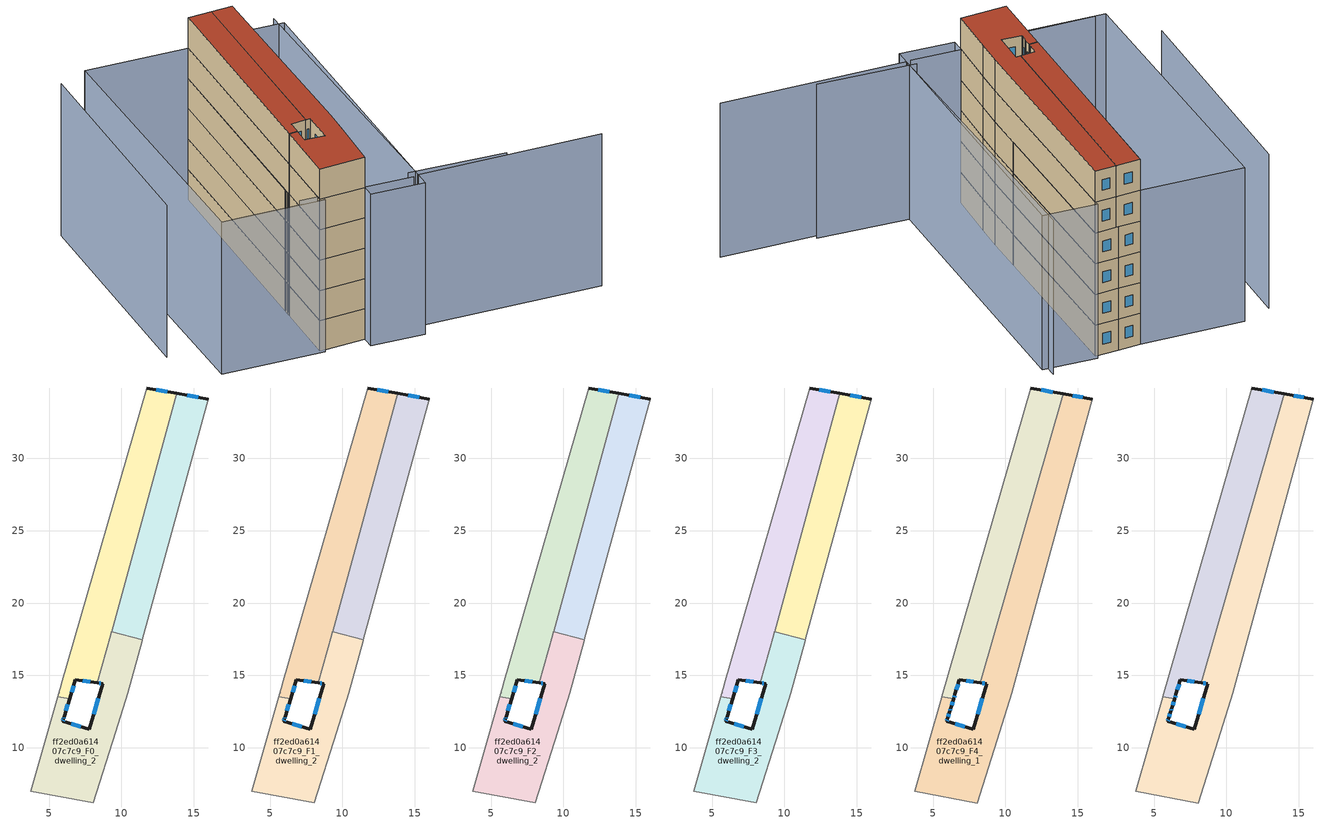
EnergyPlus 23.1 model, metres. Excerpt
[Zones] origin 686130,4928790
ff2ed0a61407c7c9_F0_dwelling_0
 floor ground (EU_floor_Construction): 13.83,34.49 8.34,14.48 6.82,14.7 6.42,13.4 5.6,13.51 5.67,13.76 5.68,13.8 5.71,13.89 5.8,14.2 5.85,14.39 11.74,34.87 z0
 wall outside (EU_wall_Construction): 13.83,34.49 11.74,34.87 / 6.42,13.4 6.82,14.7 8.34,14.48 z0:3
 wall adiabatic (EU_wall_Construction): 11.74,34.87 5.85,14.39 5.8,14.2 5.71,13.89 5.68,13.8 5.67,13.76 5.6,13.51 z0:3
 wall to ff2ed0a61407c7c9_F0_dwelling_2 (EU_wall_Construction): 5.6,13.51 6.42,13.4 / 8.34,14.48 9.25,17.79 9.3,17.99 9.32,18.03 z0:3
 wall to ff2ed0a61407c7c9_F0_dwelling_1 (EU_wall_Construction): 9.32,18.03 13.83,34.49 z0:3
 window (EU_Window_Construction): 13.15,34.61 12.42,34.74 / 7.32,14.63 7.85,14.55 / 6.55,13.82 6.69,14.28 z0.98:2.02
ff2ed0a61407c7c9_F0_dwelling_1
 floor ground (EU_floor_Construction): 16,34.09 11.44,17.45 9.32,18.03 13.83,34.49 z0
 wall outside (EU_wall_Construction): 16,34.09 13.83,34.49 z0:3
 wall adiabatic (EU_wall_Construction): 11.44,17.45 16,34.09 z0:3
 wall to ff2ed0a61407c7c9_F0_dwelling_2 (EU_wall_Construction): 9.32,18.03 11.44,17.45 z0:3
 window (EU_Window_Construction): 15.29,34.22 14.54,34.36 z0.98:2.02
ff2ed0a61407c7c9_F0_dwelling_2
 floor ground (EU_floor_Construction): 11.44,17.45 11.42,17.4 10.42,13.75 9.61,11.12 8.05,6.18 3.73,7 5.6,13.51 6.42,13.4 6.03,12.14 5.97,11.96 5.93,11.82 7.78,11.29 8.7,14.43 8.34,14.48 9.25,17.79 9.3,17.99 9.32,18.03 z0
 wall outside (EU_wall_Construction): 8.34,14.48 8.7,14.43 7.78,11.29 5.93,11.82 5.97,11.96 6.03,12.14 6.42,13.4 z0:3
 wall adiabatic (EU_wall_Construction): 5.6,13.51 3.73,7 8.05,6.18 9.61,11.12 10.42,13.75 11.42,17.4 11.44,17.45 z0:3
 window (EU_Window_Construction): 5.99,12.02 6.01,12.08 / 5.95,11.87 5.96,11.92 / 7.18,11.46 6.53,11.65 / 8.4,13.41 8.08,12.31 / 8.46,14.47 8.58,14.45 / 6.16,12.55 6.29,12.99 z0.98:2.02
ff2ed0a61407c7c9_F1_dwelling_0
 floor to ff2ed0a61407c7c9_F0_dwelling_0 (EU_floor_Construction): 13.83,34.49 8.34,14.48 6.82,14.7 6.42,13.4 5.6,13.51 5.67,13.76 5.68,13.8 5.71,13.89 5.8,14.2 5.85,14.39 11.74,34.87 z3
 wall outside (EU_wall_Construction): 13.83,34.49 11.74,34.87 / 6.42,13.4 6.82,14.7 8.34,14.48 z3:6
 wall adiabatic (EU_wall_Construction): 11.74,34.87 5.85,14.39 5.8,14.2 5.71,13.89 5.68,13.8 5.67,13.76 5.6,13.51 z3:6
 wall to ff2ed0a61407c7c9_F1_dwelling_2 (EU_wall_Construction): 5.6,13.51 6.42,13.4 / 8.34,14.48 9.25,17.79 9.3,17.99 9.32,18.03 z3:6
 wall to ff2ed0a61407c7c9_F1_dwelling_1 (EU_wall_Construction): 9.32,18.03 13.83,34.49 z3:6
 window (EU_Window_Construction): 13.15,34.61 12.42,34.74 / 7.32,14.63 7.85,14.55 / 6.55,13.82 6.69,14.28 z3.98:5.02
ff2ed0a61407c7c9_F1_dwelling_1
 floor to ff2ed0a61407c7c9_F0_dwelling_1 (EU_floor_Construction): 16,34.09 11.44,17.45 9.32,18.03 13.83,34.49 z3
 wall outside (EU_wall_Construction): 16,34.09 13.83,34.49 z3:6
 wall adiabatic (EU_wall_Construction): 11.44,17.45 16,34.09 z3:6
 wall to ff2ed0a61407c7c9_F1_dwelling_2 (EU_wall_Construction): 9.32,18.03 11.44,17.45 z3:6
 window (EU_Window_Construction): 15.29,34.22 14.54,34.36 z3.98:5.02
ff2ed0a61407c7c9_F1_dwelling_2
 floor to ff2ed0a61407c7c9_F0_dwelling_2 (EU_floor_Construction): 11.44,17.45 11.42,17.4 10.42,13.75 9.61,11.12 8.05,6.18 3.73,7 5.6,13.51 6.42,13.4 6.03,12.14 5.97,11.96 5.93,11.82 7.78,11.29 8.7,14.43 8.34,14.48 9.25,17.79 9.3,17.99 9.32,18.03 z3
 wall outside (EU_wall_Construction): 8.34,14.48 8.7,14.43 7.78,11.29 5.93,11.82 5.97,11.96 6.03,12.14 6.42,13.4 z3:6
 wall adiabatic (EU_wall_Construction): 5.6,13.51 3.73,7 8.05,6.18 9.61,11.12 10.42,13.75 11.42,17.4 11.44,17.45 z3:6
 window (EU_Window_Construction): 5.99,12.02 6.01,12.08 / 5.95,11.87 5.96,11.92 / 7.18,11.46 6.53,11.65 / 8.4,13.41 8.08,12.31 / 8.46,14.47 8.58,14.45 / 6.16,12.55 6.29,12.99 z3.98:5.02
ff2ed0a61407c7c9_F2_dwelling_0
 floor to ff2ed0a61407c7c9_F1_dwelling_0 (EU_floor_Construction): 13.83,34.49 8.34,14.48 6.82,14.7 6.42,13.4 5.6,13.51 5.67,13.76 5.68,13.8 5.71,13.89 5.8,14.2 5.85,14.39 11.74,34.87 z6
 wall outside (EU_wall_Construction): 13.83,34.49 11.74,34.87 / 6.42,13.4 6.82,14.7 8.34,14.48 z6:9
 wall adiabatic (EU_wall_Construction): 11.74,34.87 5.85,14.39 5.8,14.2 5.71,13.89 5.68,13.8 5.67,13.76 5.6,13.51 z6:9
 wall to ff2ed0a61407c7c9_F2_dwelling_2 (EU_wall_Construction): 5.6,13.51 6.42,13.4 / 8.34,14.48 9.25,17.79 9.3,17.99 9.32,18.03 z6:9
 wall to ff2ed0a61407c7c9_F2_dwelling_1 (EU_wall_Construction): 9.32,18.03 13.83,34.49 z6:9
 window (EU_Window_Construction): 13.15,34.61 12.42,34.74 / 7.32,14.63 7.85,14.55 / 6.55,13.82 6.69,14.28 z6.98:8.02
ff2ed0a61407c7c9_F2_dwelling_1
 floor to ff2ed0a61407c7c9_F1_dwelling_1 (EU_floor_Construction): 16,34.09 11.44,17.45 9.32,18.03 13.83,34.49 z6
 wall outside (EU_wall_Construction): 16,34.09 13.83,34.49 z6:9
 wall adiabatic (EU_wall_Construction): 11.44,17.45 16,34.09 z6:9
 wall to ff2ed0a61407c7c9_F2_dwelling_2 (EU_wall_Construction): 9.32,18.03 11.44,17.45 z6:9
 window (EU_Window_Construction): 15.29,34.22 14.54,34.36 z6.98:8.02
ff2ed0a61407c7c9_F2_dwelling_2
 floor to ff2ed0a61407c7c9_F1_dwelling_2 (EU_floor_Construction): 11.44,17.45 11.42,17.4 10.42,13.75 9.61,11.12 8.05,6.18 3.73,7 5.6,13.51 6.42,13.4 6.03,12.14 5.97,11.96 5.93,11.82 7.78,11.29 8.7,14.43 8.34,14.48 9.25,17.79 9.3,17.99 9.32,18.03 z6
 wall outside (EU_wall_Construction): 8.34,14.48 8.7,14.43 7.78,11.29 5.93,11.82 5.97,11.96 6.03,12.14 6.42,13.4 z6:9
 wall adiabatic (EU_wall_Construction): 5.6,13.51 3.73,7 8.05,6.18 9.61,11.12 10.42,13.75 11.42,17.4 11.44,17.45 z6:9
 window (EU_Window_Construction): 5.99,12.02 6.01,12.08 / 5.95,11.87 5.96,11.92 / 7.18,11.46 6.53,11.65 / 8.4,13.41 8.08,12.31 / 8.46,14.47 8.58,14.45 / 6.16,12.55 6.29,12.99 z6.98:8.02
ff2ed0a61407c7c9_F3_dwelling_0
 floor to ff2ed0a61407c7c9_F2_dwelling_0 (EU_floor_Construction): 13.83,34.49 8.34,14.48 6.82,14.7 6.42,13.4 5.6,13.51 5.67,13.76 5.68,13.8 5.71,13.89 5.8,14.2 5.85,14.39 11.74,34.87 z9
 wall outside (EU_wall_Construction): 13.83,34.49 11.74,34.87 / 6.42,13.4 6.82,14.7 8.34,14.48 z9:12
 wall adiabatic (EU_wall_Construction): 11.74,34.87 5.85,14.39 5.8,14.2 5.71,13.89 5.68,13.8 5.67,13.76 5.6,13.51 z9:12
 wall to ff2ed0a61407c7c9_F3_dwelling_2 (EU_wall_Construction): 5.6,13.51 6.42,13.4 / 8.34,14.48 9.25,17.79 9.3,17.99 9.32,18.03 z9:12
 wall to ff2ed0a61407c7c9_F3_dwelling_1 (EU_wall_Construction): 9.32,18.03 13.83,34.49 z9:12
 window (EU_Window_Construction): 13.15,34.61 12.42,34.74 / 7.32,14.63 7.85,14.55 / 6.55,13.82 6.69,14.28 z9.98:11.02
ff2ed0a61407c7c9_F3_dwelling_1
 floor to ff2ed0a61407c7c9_F2_dwelling_1 (EU_floor_Construction): 16,34.09 11.44,17.45 9.32,18.03 13.83,34.49 z9
 wall outside (EU_wall_Construction): 16,34.09 13.83,34.49 z9:12
 wall adiabatic (EU_wall_Construction): 11.44,17.45 16,34.09 z9:12
 wall to ff2ed0a61407c7c9_F3_dwelling_2 (EU_wall_Construction): 9.32,18.03 11.44,17.45 z9:12
 window (EU_Window_Construction): 15.29,34.22 14.54,34.36 z9.98:11.02
ff2ed0a61407c7c9_F3_dwelling_2
 floor to ff2ed0a61407c7c9_F2_dwelling_2 (EU_floor_Construction): 11.44,17.45 11.42,17.4 10.42,13.75 9.61,11.12 8.05,6.18 3.73,7 5.6,13.51 6.42,13.4 6.03,12.14 5.97,11.96 5.93,11.82 7.78,11.29 8.7,14.43 8.34,14.48 9.25,17.79 9.3,17.99 9.32,18.03 z9
 wall outside (EU_wall_Construction): 8.34,14.48 8.7,14.43 7.78,11.29 5.93,11.82 5.97,11.96 6.03,12.14 6.42,13.4 z9:12
 wall adiabatic (EU_wall_Construction): 5.6,13.51 3.73,7 8.05,6.18 9.61,11.12 10.42,13.75 11.42,17.4 11.44,17.45 z9:12
 window (EU_Window_Construction): 5.99,12.02 6.01,12.08 / 5.95,11.87 5.96,11.92 / 7.18,11.46 6.53,11.65 / 8.4,13.41 8.08,12.31 / 8.46,14.47 8.58,14.45 / 6.16,12.55 6.29,12.99 z9.98:11.02
ff2ed0a61407c7c9_F4_dwelling_0
 floor to ff2ed0a61407c7c9_F3_dwelling_0 (EU_floor_Construction): 13.83,34.48 10.25,21.42 8.25,14.5 6.82,14.7 6.42,13.4 5.89,13.47 5.6,13.51 5.8,14.2 5.8,14.22 11.74,34.86 z12
 floor to ff2ed0a61407c7c9_F3_dwelling_1 (EU_floor_Construction): 13.99,34.46 10.25,21.43 13.83,34.48 z12
 wall outside (EU_wall_Construction): 13.99,34.46 11.74,34.86 / 6.42,13.39 6.51,13.68 6.82,14.7 8.25,14.5 z12:15
 wall adiabatic (EU_wall_Construction): 11.74,34.86 5.6,13.51 z12:15
 wall to ff2ed0a61407c7c9_F4_dwelling_1 (EU_wall_Construction): 8.25,14.5 13.99,34.46 / 5.6,13.51 6.42,13.39 z12:15
 window (EU_Window_Construction): 13.26,34.59 12.47,34.73 / 7.29,14.63 7.79,14.56 / 6.61,14.02 6.72,14.37 / 6.45,13.49 6.48,13.59 z12.98:14.02
ff2ed0a61407c7c9_F4_dwelling_1
 floor to ff2ed0a61407c7c9_F3_dwelling_1 (EU_floor_Construction): 16,34.09 11.44,17.45 9.32,18.03 10.25,21.43 13.99,34.46 z12
 floor to ff2ed0a61407c7c9_F3_dwelling_2 (EU_floor_Construction): 11.44,17.45 11.42,17.4 10.42,13.75 9.61,11.12 8.05,6.18 3.73,7 5.6,13.51 5.89,13.47 6.42,13.4 6.03,12.15 5.97,11.96 5.93,11.82 7.78,11.29 8.7,14.43 8.34,14.48 9.25,17.79 9.3,17.99 9.32,18.03 z12
 floor to ff2ed0a61407c7c9_F3_dwelling_0 (EU_floor_Construction): 10.25,21.42 9.31,18.02 9.3,17.99 9.25,17.79 8.34,14.48 8.25,14.5 z12
 wall outside (EU_wall_Construction): 8.25,14.5 8.7,14.43 7.78,11.29 5.93,11.82 5.97,11.96 6.15,12.54 6.21,12.71 6.42,13.39 / 16,34.09 13.99,34.46 z12:15
 wall adiabatic (EU_wall_Construction): 5.6,13.51 5.59,13.5 3.73,7 8.05,6.18 9.61,11.12 10.42,13.75 16,34.09 z12:15
 window (EU_Window_Construction): 6.28,12.94 6.35,13.17 / 6.17,12.6 6.19,12.66 / 6.03,12.15 6.1,12.35 / 5.95,11.87 5.96,11.92 / 7.18,11.46 6.53,11.65 / 8.4,13.41 8.08,12.31 / 8.4,14.47 8.56,14.45 / 15.35,34.21 14.65,34.34 z12.98:14.02
ff2ed0a61407c7c9_F5_dwelling_0
 floor to ff2ed0a61407c7c9_F4_dwelling_0 (EU_floor_Construction): 13.99,34.46 8.25,14.5 6.82,14.7 6.51,13.68 6.42,13.39 5.6,13.51 11.74,34.86 z15
 wall outside (EU_wall_Construction): 13.99,34.46 11.74,34.86 / 6.42,13.39 6.51,13.68 6.82,14.7 8.25,14.5 z15:18
 wall adiabatic (EU_wall_Construction): 11.74,34.86 5.6,13.51 z15:18
 wall to ff2ed0a61407c7c9_F5_dwelling_1 (EU_wall_Construction): 8.25,14.5 13.99,34.46 / 5.6,13.51 6.42,13.39 z15:18
 window (EU_Window_Construction): 13.26,34.59 12.47,34.73 / 7.29,14.63 7.79,14.56 / 6.61,14.02 6.72,14.37 / 6.45,13.49 6.48,13.59 z15.98:17.02
 roof outside (EU_roof_Construction): 8.25,14.5 13.99,34.46 11.74,34.86 5.6,13.51 6.42,13.39 6.51,13.68 6.82,14.7 z18
ff2ed0a61407c7c9_F5_dwelling_1
 floor to ff2ed0a61407c7c9_F4_dwelling_1 (EU_floor_Construction): 16,34.09 10.42,13.75 9.61,11.12 8.05,6.18 3.73,7 5.59,13.5 5.6,13.51 6.42,13.39 6.21,12.71 6.15,12.54 5.97,11.96 5.93,11.82 7.78,11.29 8.7,14.43 8.25,14.5 13.99,34.46 z15
 wall outside (EU_wall_Construction): 8.25,14.5 8.7,14.43 7.78,11.29 5.93,11.82 5.97,11.96 6.15,12.54 6.21,12.71 6.42,13.39 / 16,34.09 13.99,34.46 z15:18
 wall adiabatic (EU_wall_Construction): 5.6,13.51 5.59,13.5 3.73,7 8.05,6.18 9.61,11.12 10.42,13.75 16,34.09 z15:18
 window (EU_Window_Construction): 6.28,12.94 6.35,13.17 / 6.17,12.6 6.19,12.66 / 6.03,12.15 6.1,12.35 / 5.95,11.87 5.96,11.92 / 7.18,11.46 6.53,11.65 / 8.4,13.41 8.08,12.31 / 8.4,14.47 8.56,14.45 / 15.35,34.21 14.65,34.34 z15.98:17.02
 roof outside (EU_roof_Construction): 8.05,6.18 9.61,11.12 10.42,13.75 16,34.09 13.99,34.46 8.25,14.5 8.7,14.43 7.78,11.29 5.93,11.82 5.97,11.96 6.15,12.54 6.21,12.71 6.42,13.39 5.6,13.51 5.59,13.5 3.73,7 z18
shading: -4.4,9.01 2.08,7.27 / 12.6,5.83 21.44,3.22 / 2.24,7.94 12.55,5.02 / 29.86,0.63 13.06,5.04 / 13.06,5.04 20.73,34.23 / -0.71,36.89 -7.18,14.55 / 7.71,4.97 16.07,34.48 / 16.07,34.48 20.99,33.09 / 20.99,33.09 12.64,3.58 / 12.64,3.58 7.71,4.97 / -5.37,9.22 2.33,37.43 / 2.33,37.43 11.74,34.86 / 11.74,34.86 4.04,6.65 / 4.04,6.65 -5.37,9.22 z0:15
[Building]
EU S2 Campaign: North Axis=0; Terrain=City; Solar Distribution=FullExterior
[Site:Location]
Bologna: Latitude=44.5; Longitude=11.25; Time Zone=1; Elevation=37
[SizingPeriod:WeatherFileDays]
AnnualSizingPeriod: Begin Month=1; Begin Day of Month=1; End Month=12; End Day of Month=31; Day of Week for Start Day=Monday; Use Weather File Daylight Saving Period=No; Use Weather File Rain and Snow Indicators=No
[MATERIAL]
EU_InternalMass_Material: Roughness=MediumRough; Thickness=0.1; Conductivity=1; Density=1800; Specific Heat=900; Thermal Absorptance=0.9; Solar Absorptance=0.7; Visible Absorptance=0.7
[MATERIAL:NOMASS] Roughness=MediumRough; Thermal Absorptance=0.9; Solar Absorptance=0.7; Visible Absorptance=0.7
Name | Thermal Resistance
EU_wall_NoMass | 0.905828
EU_roof_NoMass | 0.37593
EU_floor_NoMass | 0.67114
[WINDOWMATERIAL:SIMPLEGLAZINGSYSTEM]
EU_Window_SimpleGlazing: UFactor=4.52486; Solar Heat Gain Coefficient=0.85; Visible Transmittance=0.85
[CONSTRUCTION]
EU_wall_Construction: EU_wall_NoMass
EU_roof_Construction: EU_roof_NoMass
EU_floor_Construction: EU_floor_NoMass
EU_InternalMass_Construction: EU_InternalMass_Material
EU_Window_Construction: EU_Window_SimpleGlazing
[ZONE] Type=1; Multiplier=1; Ceiling Height=autocalculate; Floor Area=autocalculate; Part of Total Floor Area=Yes
Name | Volume
ff2ed0a61407c7c9_F0_dwelling_0; ff2ed0a61407c7c9_F1_dwelling_0; ff2ed0a61407c7c9_F2_dwelling_0; ff2ed0a61407c7c9_F3_dwelling_0 | 143.391
ff2ed0a61407c7c9_F4_dwelling_0; ff2ed0a61407c7c9_F5_dwelling_0 | 145.771
ff2ed0a61407c7c9_F0_dwelling_1; ff2ed0a61407c7c9_F1_dwelling_1; ff2ed0a61407c7c9_F2_dwelling_1; ff2ed0a61407c7c9_F3_dwelling_1 | 113.161
ff2ed0a61407c7c9_F4_dwelling_1; ff2ed0a61407c7c9_F5_dwelling_1 | 223.762
ff2ed0a61407c7c9_F0_dwelling_2; ff2ed0a61407c7c9_F1_dwelling_2; ff2ed0a61407c7c9_F2_dwelling_2; ff2ed0a61407c7c9_F3_dwelling_2 | 112.98
[INTERNALMASS] Construction=EU_InternalMass_Construction
Name | Zone or ZoneList | Surface Area
ff2ed0a61407c7c9_F0_dwelling_0_EU_InternalMass | ff2ed0a61407c7c9_F0_dwelling_0 | 47.7937
ff2ed0a61407c7c9_F0_dwelling_1_EU_InternalMass | ff2ed0a61407c7c9_F0_dwelling_1 | 37.7293
ff2ed0a61407c7c9_F0_dwelling_2_EU_InternalMass | ff2ed0a61407c7c9_F0_dwelling_2 | 37.6592
ff2ed0a61407c7c9_F1_dwelling_0_EU_InternalMass | ff2ed0a61407c7c9_F1_dwelling_0 | 47.7937
ff2ed0a61407c7c9_F1_dwelling_1_EU_InternalMass | ff2ed0a61407c7c9_F1_dwelling_1 | 37.7293
ff2ed0a61407c7c9_F1_dwelling_2_EU_InternalMass | ff2ed0a61407c7c9_F1_dwelling_2 | 37.6592
ff2ed0a61407c7c9_F2_dwelling_0_EU_InternalMass | ff2ed0a61407c7c9_F2_dwelling_0 | 47.7937
ff2ed0a61407c7c9_F2_dwelling_1_EU_InternalMass | ff2ed0a61407c7c9_F2_dwelling_1 | 37.7293
ff2ed0a61407c7c9_F2_dwelling_2_EU_InternalMass | ff2ed0a61407c7c9_F2_dwelling_2 | 37.6592
ff2ed0a61407c7c9_F3_dwelling_0_EU_InternalMass | ff2ed0a61407c7c9_F3_dwelling_0 | 47.7937
ff2ed0a61407c7c9_F3_dwelling_1_EU_InternalMass | ff2ed0a61407c7c9_F3_dwelling_1 | 37.7293
ff2ed0a61407c7c9_F3_dwelling_2_EU_InternalMass | ff2ed0a61407c7c9_F3_dwelling_2 | 37.6592
ff2ed0a61407c7c9_F4_dwelling_0_EU_InternalMass | ff2ed0a61407c7c9_F4_dwelling_0 | 48.5911
ff2ed0a61407c7c9_F4_dwelling_1_EU_InternalMass | ff2ed0a61407c7c9_F4_dwelling_1 | 74.5882
ff2ed0a61407c7c9_F5_dwelling_0_EU_InternalMass | ff2ed0a61407c7c9_F5_dwelling_0 | 48.5911
ff2ed0a61407c7c9_F5_dwelling_1_EU_InternalMass | ff2ed0a61407c7c9_F5_dwelling_1 | 74.5882
[OTHEREQUIPMENT] Fuel Type=Electricity; Design Level Calculation Method=Watts/Area; Power per Zone Floor Area=1; Fraction Latent=0; Fraction Radiant=0; Fraction Lost=0; Carbon Dioxide Generation Rate=0; EndUse Subcategory=EU_Step8_InternalGains
Name | Zone or ZoneList or Space or SpaceList | Schedule
EU_Step8_InternalGain_ff2ed0a61407c7c9_F0_dwelling_0_f000 | ff2ed0a61407c7c9_F0_dwelling_0 | EU_Step8_GainSchedule_ff2ed0a61407c7c9_F0_dwelling_0_f000
EU_Step8_InternalGain_ff2ed0a61407c7c9_F0_dwelling_1_f000 | ff2ed0a61407c7c9_F0_dwelling_1 | EU_Step8_GainSchedule_ff2ed0a61407c7c9_F0_dwelling_1_f000
EU_Step8_InternalGain_ff2ed0a61407c7c9_F0_dwelling_2_f000 | ff2ed0a61407c7c9_F0_dwelling_2 | EU_Step8_GainSchedule_ff2ed0a61407c7c9_F0_dwelling_2_f000
EU_Step8_InternalGain_ff2ed0a61407c7c9_F1_dwelling_0_f000 | ff2ed0a61407c7c9_F1_dwelling_0 | EU_Step8_GainSchedule_ff2ed0a61407c7c9_F1_dwelling_0_f000
EU_Step8_InternalGain_ff2ed0a61407c7c9_F1_dwelling_1_f000 | ff2ed0a61407c7c9_F1_dwelling_1 | EU_Step8_GainSchedule_ff2ed0a61407c7c9_F1_dwelling_1_f000
EU_Step8_InternalGain_ff2ed0a61407c7c9_F1_dwelling_2_f000 | ff2ed0a61407c7c9_F1_dwelling_2 | EU_Step8_GainSchedule_ff2ed0a61407c7c9_F1_dwelling_2_f000
EU_Step8_InternalGain_ff2ed0a61407c7c9_F2_dwelling_0_f000 | ff2ed0a61407c7c9_F2_dwelling_0 | EU_Step8_GainSchedule_ff2ed0a61407c7c9_F2_dwelling_0_f000
EU_Step8_InternalGain_ff2ed0a61407c7c9_F2_dwelling_1_f000 | ff2ed0a61407c7c9_F2_dwelling_1 | EU_Step8_GainSchedule_ff2ed0a61407c7c9_F2_dwelling_1_f000
EU_Step8_InternalGain_ff2ed0a61407c7c9_F2_dwelling_2_f000 | ff2ed0a61407c7c9_F2_dwelling_2 | EU_Step8_GainSchedule_ff2ed0a61407c7c9_F2_dwelling_2_f000
EU_Step8_InternalGain_ff2ed0a61407c7c9_F3_dwelling_0_f000 | ff2ed0a61407c7c9_F3_dwelling_0 | EU_Step8_GainSchedule_ff2ed0a61407c7c9_F3_dwelling_0_f000
EU_Step8_InternalGain_ff2ed0a61407c7c9_F3_dwelling_1_f000 | ff2ed0a61407c7c9_F3_dwelling_1 | EU_Step8_GainSchedule_ff2ed0a61407c7c9_F3_dwelling_1_f000
EU_Step8_InternalGain_ff2ed0a61407c7c9_F3_dwelling_2_f000 | ff2ed0a61407c7c9_F3_dwelling_2 | EU_Step8_GainSchedule_ff2ed0a61407c7c9_F3_dwelling_2_f000
EU_Step8_InternalGain_ff2ed0a61407c7c9_F4_dwelling_0_f000 | ff2ed0a61407c7c9_F4_dwelling_0 | EU_Step8_GainSchedule_ff2ed0a61407c7c9_F4_dwelling_0_f000
EU_Step8_InternalGain_ff2ed0a61407c7c9_F4_dwelling_1_f000 | ff2ed0a61407c7c9_F4_dwelling_1 | EU_Step8_GainSchedule_ff2ed0a61407c7c9_F4_dwelling_1_f000
EU_Step8_InternalGain_ff2ed0a61407c7c9_F5_dwelling_0_f000 | ff2ed0a61407c7c9_F5_dwelling_0 | EU_Step8_GainSchedule_ff2ed0a61407c7c9_F5_dwelling_0_f000
EU_Step8_InternalGain_ff2ed0a61407c7c9_F5_dwelling_1_f000 | ff2ed0a61407c7c9_F5_dwelling_1 | EU_Step8_GainSchedule_ff2ed0a61407c7c9_F5_dwelling_1_f000
[ZONEVENTILATION:DESIGNFLOWRATE] Schedule=EU_AlwaysOn; Design Flow Rate Calculation Method=AirChanges/Hour; Air Changes per Hour=0.73129; Ventilation Type=Natural; Fan Pressure Rise=0; Fan Total Efficiency=1; Constant Term Coefficient=1; Temperature Term Coefficient=0; Velocity Term Coefficient=0; Velocity Squared Term Coefficient=0; Minimum Indoor Temperature=-100; Maximum Indoor Temperature=100; Delta Temperature=-100; Minimum Outdoor Temperature=-100; Maximum Outdoor Temperature=100; Maximum Wind Speed=40
Name | Zone or ZoneList or Space or SpaceList
EU_ConstantAir_ff2ed0a61407c7c9_F0_dwelling_0 | ff2ed0a61407c7c9_F0_dwelling_0
EU_ConstantAir_ff2ed0a61407c7c9_F0_dwelling_1 | ff2ed0a61407c7c9_F0_dwelling_1
EU_ConstantAir_ff2ed0a61407c7c9_F0_dwelling_2 | ff2ed0a61407c7c9_F0_dwelling_2
EU_ConstantAir_ff2ed0a61407c7c9_F1_dwelling_0 | ff2ed0a61407c7c9_F1_dwelling_0
EU_ConstantAir_ff2ed0a61407c7c9_F1_dwelling_1 | ff2ed0a61407c7c9_F1_dwelling_1
EU_ConstantAir_ff2ed0a61407c7c9_F1_dwelling_2 | ff2ed0a61407c7c9_F1_dwelling_2
EU_ConstantAir_ff2ed0a61407c7c9_F2_dwelling_0 | ff2ed0a61407c7c9_F2_dwelling_0
EU_ConstantAir_ff2ed0a61407c7c9_F2_dwelling_1 | ff2ed0a61407c7c9_F2_dwelling_1
EU_ConstantAir_ff2ed0a61407c7c9_F2_dwelling_2 | ff2ed0a61407c7c9_F2_dwelling_2
EU_ConstantAir_ff2ed0a61407c7c9_F3_dwelling_0 | ff2ed0a61407c7c9_F3_dwelling_0
EU_ConstantAir_ff2ed0a61407c7c9_F3_dwelling_1 | ff2ed0a61407c7c9_F3_dwelling_1
EU_ConstantAir_ff2ed0a61407c7c9_F3_dwelling_2 | ff2ed0a61407c7c9_F3_dwelling_2
EU_ConstantAir_ff2ed0a61407c7c9_F4_dwelling_0 | ff2ed0a61407c7c9_F4_dwelling_0
EU_ConstantAir_ff2ed0a61407c7c9_F4_dwelling_1 | ff2ed0a61407c7c9_F4_dwelling_1
EU_ConstantAir_ff2ed0a61407c7c9_F5_dwelling_0 | ff2ed0a61407c7c9_F5_dwelling_0
EU_ConstantAir_ff2ed0a61407c7c9_F5_dwelling_1 | ff2ed0a61407c7c9_F5_dwelling_1
[HVACTEMPLATE:THERMOSTAT] Constant Heating Setpoint=20; Constant Cooling Setpoint=50
EU_HeatOnly_ff2ed0a61407c7c9_F0_dwelling_0; EU_HeatOnly_ff2ed0a61407c7c9_F0_dwelling_1; EU_HeatOnly_ff2ed0a61407c7c9_F0_dwelling_2; EU_HeatOnly_ff2ed0a61407c7c9_F1_dwelling_0; EU_HeatOnly_ff2ed0a61407c7c9_F1_dwelling_1; EU_HeatOnly_ff2ed0a61407c7c9_F1_dwelling_2; EU_HeatOnly_ff2ed0a61407c7c9_F2_dwelling_0; EU_HeatOnly_ff2ed0a61407c7c9_F2_dwelling_1; EU_HeatOnly_ff2ed0a61407c7c9_F2_dwelling_2; EU_HeatOnly_ff2ed0a61407c7c9_F3_dwelling_0; EU_HeatOnly_ff2ed0a61407c7c9_F3_dwelling_1; EU_HeatOnly_ff2ed0a61407c7c9_F3_dwelling_2; EU_HeatOnly_ff2ed0a61407c7c9_F4_dwelling_0; EU_HeatOnly_ff2ed0a61407c7c9_F4_dwelling_1; EU_HeatOnly_ff2ed0a61407c7c9_F5_dwelling_0; EU_HeatOnly_ff2ed0a61407c7c9_F5_dwelling_1
[HVACTEMPLATE:ZONE:IDEALLOADSAIRSYSTEM] System Availability Schedule=EU_AlwaysOn; Maximum Heating Supply Air Temperature=50; Minimum Cooling Supply Air Temperature=13; Maximum Heating Supply Air Humidity Ratio=0.0156; Minimum Cooling Supply Air Humidity Ratio=0.0077; Heating Limit=NoLimit; Cooling Limit=NoLimit; Heating Availability Schedule=EU_AlwaysOn; Cooling Availability Schedule=EU_CoolingOff; Dehumidification Control Type=ConstantSensibleHeatRatio; Cooling Sensible Heat Ratio=0.7; Dehumidification Setpoint=60; Humidification Control Type=None; Humidification Setpoint=30; Outdoor Air Method=None; Outdoor Air Flow Rate per Person=0.00944; Outdoor Air Flow Rate per Zone Floor Area=0; Outdoor Air Flow Rate per Zone=0; Demand Controlled Ventilation Type=None; Outdoor Air Economizer Type=NoEconomizer; Heat Recovery Type=None; Sensible Heat Recovery Effectiveness=0.7; Latent Heat Recovery Effectiveness=0.65
Name | Template Thermostat
ff2ed0a61407c7c9_F0_dwelling_0 | EU_HeatOnly_ff2ed0a61407c7c9_F0_dwelling_0
ff2ed0a61407c7c9_F0_dwelling_1 | EU_HeatOnly_ff2ed0a61407c7c9_F0_dwelling_1
ff2ed0a61407c7c9_F0_dwelling_2 | EU_HeatOnly_ff2ed0a61407c7c9_F0_dwelling_2
ff2ed0a61407c7c9_F1_dwelling_0 | EU_HeatOnly_ff2ed0a61407c7c9_F1_dwelling_0
ff2ed0a61407c7c9_F1_dwelling_1 | EU_HeatOnly_ff2ed0a61407c7c9_F1_dwelling_1
ff2ed0a61407c7c9_F1_dwelling_2 | EU_HeatOnly_ff2ed0a61407c7c9_F1_dwelling_2
ff2ed0a61407c7c9_F2_dwelling_0 | EU_HeatOnly_ff2ed0a61407c7c9_F2_dwelling_0
ff2ed0a61407c7c9_F2_dwelling_1 | EU_HeatOnly_ff2ed0a61407c7c9_F2_dwelling_1
ff2ed0a61407c7c9_F2_dwelling_2 | EU_HeatOnly_ff2ed0a61407c7c9_F2_dwelling_2
ff2ed0a61407c7c9_F3_dwelling_0 | EU_HeatOnly_ff2ed0a61407c7c9_F3_dwelling_0
ff2ed0a61407c7c9_F3_dwelling_1 | EU_HeatOnly_ff2ed0a61407c7c9_F3_dwelling_1
ff2ed0a61407c7c9_F3_dwelling_2 | EU_HeatOnly_ff2ed0a61407c7c9_F3_dwelling_2
ff2ed0a61407c7c9_F4_dwelling_0 | EU_HeatOnly_ff2ed0a61407c7c9_F4_dwelling_0
ff2ed0a61407c7c9_F4_dwelling_1 | EU_HeatOnly_ff2ed0a61407c7c9_F4_dwelling_1
ff2ed0a61407c7c9_F5_dwelling_0 | EU_HeatOnly_ff2ed0a61407c7c9_F5_dwelling_0
ff2ed0a61407c7c9_F5_dwelling_1 | EU_HeatOnly_ff2ed0a61407c7c9_F5_dwelling_1
[SIZING:ZONE] Zone Cooling Design Supply Air Temperature Input Method=SupplyAirTemperature; Zone Cooling Design Supply Air Temperature=13; Zone Heating Design Supply Air Temperature Input Method=SupplyAirTemperature; Zone Heating Design Supply Air Temperature=50; Zone Cooling Design Supply Air Humidity Ratio=0.008; Zone Heating Design Supply Air Humidity Ratio=0.008; Cooling Design Air Flow Method=DesignDay; Cooling Design Air Flow Rate=0; Cooling Minimum Air Flow per Zone Floor Area=0.000762; Cooling Minimum Air Flow=0; Cooling Minimum Air Flow Fraction=0.2; Heating Design Air Flow Method=DesignDay; Heating Design Air Flow Rate=0; Heating Maximum Air Flow per Zone Floor Area=0.002032; Heating Maximum Air Flow=0.141576; Heating Maximum Air Flow Fraction=0.3; Account for Dedicated Outdoor Air System=No; Dedicated Outdoor Air System Control Strategy=NeutralSupplyAir; Dedicated Outdoor Air Low Setpoint Temperature for Design=autosize; Dedicated Outdoor Air High Setpoint Temperature for Design=autosize; Zone Load Sizing Method=Sensible Load Only No Latent Load; Zone Latent Cooling Design Supply Air Humidity Ratio Input Method=HumidityRatioDifference; Zone Cooling Design Supply Air Humidity Ratio Difference=0.005; Zone Latent Heating Design Supply Air Humidity Ratio Input Method=HumidityRatioDifference; Zone Humidification Design Supply Air Humidity Ratio Difference=0.005
ff2ed0a61407c7c9_F0_dwelling_0; ff2ed0a61407c7c9_F0_dwelling_1; ff2ed0a61407c7c9_F0_dwelling_2; ff2ed0a61407c7c9_F1_dwelling_0; ff2ed0a61407c7c9_F1_dwelling_1; ff2ed0a61407c7c9_F1_dwelling_2; ff2ed0a61407c7c9_F2_dwelling_0; ff2ed0a61407c7c9_F2_dwelling_1; ff2ed0a61407c7c9_F2_dwelling_2; ff2ed0a61407c7c9_F3_dwelling_0; ff2ed0a61407c7c9_F3_dwelling_1; ff2ed0a61407c7c9_F3_dwelling_2; ff2ed0a61407c7c9_F4_dwelling_0; ff2ed0a61407c7c9_F4_dwelling_1; ff2ed0a61407c7c9_F5_dwelling_0; ff2ed0a61407c7c9_F5_dwelling_1
[SCHEDULE:CONSTANT]
Name | Hourly Value
EU_AlwaysOn | 1
EU_CoolingOff | 0
[SCHEDULE:FILE] Column Number=1; Rows to Skip at Top=0; Number of Hours of Data=8760; Column Separator=Comma; Interpolate to Timestep=No; Minutes per Item=60; Adjust Schedule for Daylight Savings=Yes
Name | File
EU_Step8_GainSchedule_ff2ed0a61407c7c9_F0_dwelling_0_f000 | ../../schedules/ff2ed0a61407c7c9/ff2ed0a61407c7c9_F0_dwelling_0_f000_gain.csv
EU_Step8_GainSchedule_ff2ed0a61407c7c9_F0_dwelling_1_f000 | ../../schedules/ff2ed0a61407c7c9/ff2ed0a61407c7c9_F0_dwelling_1_f000_gain.csv
EU_Step8_GainSchedule_ff2ed0a61407c7c9_F0_dwelling_2_f000 | ../../schedules/ff2ed0a61407c7c9/ff2ed0a61407c7c9_F0_dwelling_2_f000_gain.csv
EU_Step8_GainSchedule_ff2ed0a61407c7c9_F1_dwelling_0_f000 | ../../schedules/ff2ed0a61407c7c9/ff2ed0a61407c7c9_F1_dwelling_0_f000_gain.csv
EU_Step8_GainSchedule_ff2ed0a61407c7c9_F1_dwelling_1_f000 | ../../schedules/ff2ed0a61407c7c9/ff2ed0a61407c7c9_F1_dwelling_1_f000_gain.csv
EU_Step8_GainSchedule_ff2ed0a61407c7c9_F1_dwelling_2_f000 | ../../schedules/ff2ed0a61407c7c9/ff2ed0a61407c7c9_F1_dwelling_2_f000_gain.csv
EU_Step8_GainSchedule_ff2ed0a61407c7c9_F2_dwelling_0_f000 | ../../schedules/ff2ed0a61407c7c9/ff2ed0a61407c7c9_F2_dwelling_0_f000_gain.csv
EU_Step8_GainSchedule_ff2ed0a61407c7c9_F2_dwelling_1_f000 | ../../schedules/ff2ed0a61407c7c9/ff2ed0a61407c7c9_F2_dwelling_1_f000_gain.csv
EU_Step8_GainSchedule_ff2ed0a61407c7c9_F2_dwelling_2_f000 | ../../schedules/ff2ed0a61407c7c9/ff2ed0a61407c7c9_F2_dwelling_2_f000_gain.csv
EU_Step8_GainSchedule_ff2ed0a61407c7c9_F3_dwelling_0_f000 | ../../schedules/ff2ed0a61407c7c9/ff2ed0a61407c7c9_F3_dwelling_0_f000_gain.csv
EU_Step8_GainSchedule_ff2ed0a61407c7c9_F3_dwelling_1_f000 | ../../schedules/ff2ed0a61407c7c9/ff2ed0a61407c7c9_F3_dwelling_1_f000_gain.csv
EU_Step8_GainSchedule_ff2ed0a61407c7c9_F3_dwelling_2_f000 | ../../schedules/ff2ed0a61407c7c9/ff2ed0a61407c7c9_F3_dwelling_2_f000_gain.csv
EU_Step8_GainSchedule_ff2ed0a61407c7c9_F4_dwelling_0_f000 | ../../schedules/ff2ed0a61407c7c9/ff2ed0a61407c7c9_F4_dwelling_0_f000_gain.csv
EU_Step8_GainSchedule_ff2ed0a61407c7c9_F4_dwelling_1_f000 | ../../schedules/ff2ed0a61407c7c9/ff2ed0a61407c7c9_F4_dwelling_1_f000_gain.csv
EU_Step8_GainSchedule_ff2ed0a61407c7c9_F5_dwelling_0_f000 | ../../schedules/ff2ed0a61407c7c9/ff2ed0a61407c7c9_F5_dwelling_0_f000_gain.csv
EU_Step8_GainSchedule_ff2ed0a61407c7c9_F5_dwelling_1_f000 | ../../schedules/ff2ed0a61407c7c9/ff2ed0a61407c7c9_F5_dwelling_1_f000_gain.csv
